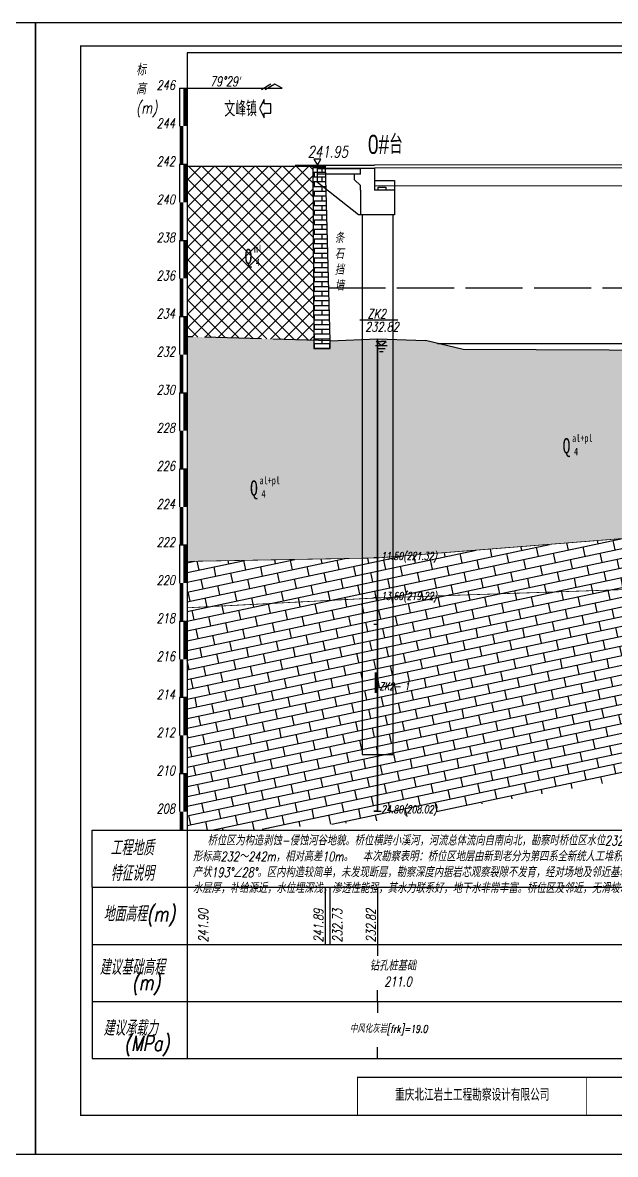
# Model space of a CAD drawing. Header units: millimetres. Extents: x -513 to 23624, y -721 to 12066.
# Drawn here: x 377.3 to 533, y -68.7 to 228.5 of the extents above; entities that cross this region are included whole.
import ezdxf
from ezdxf.enums import TextEntityAlignment as Align

# ---------------------------------------------------------------- set-up
doc = ezdxf.new("R2010")
doc.units = ezdxf.units.MM
doc.linetypes.add('ACAD_ISO10W100', pattern=[18, 12, -3, 0, -3])
doc.linetypes.add('x-tc', pattern=[18, 15, -3])
for name, color, linetype in [('图框', 7, 'Continuous'), ('地下水', 5, 'Continuous'), ('地形线', 7, 'Continuous'), ('文字层', 7, 'Continuous'), ('桥型', 1, 'Continuous'), ('桥墩', 4, 'Continuous'), ('水位', 6, 'Continuous')]:
    doc.layers.add(name, color=color, linetype=linetype)
doc.styles.add('fsdb', font='italc1.shx', dxfattribs={"width": 0.75, "bigfont": 'fsdb.shx'})
doc.styles.add('FSMM', font='fsdb_e.shx', dxfattribs={"width": 0.75, "bigfont": 'fsdb.shx'})
doc.styles.get("Standard").update_dxf_attribs({"font": 'italc1.shx', "width": 0.75, "bigfont": 'fsdb.shx'})
doc.styles.add('style1', font='fsdb_e.shx', dxfattribs={"width": 0.75, "bigfont": 'fsdb.shx'})
doc.styles.add('xdb', font='italc1.shx', dxfattribs={"width": 0.75, "bigfont": 'fsdb.shx'})
doc.styles.add('宋体', font='italc1.shx', dxfattribs={"width": 0.75, "bigfont": 'fsdb.shx'})
doc.styles.add('桥梁', font='fsdb_e.shx', dxfattribs={"width": 0.75, "bigfont": 'fsdb.shx'})
doc.linetypes.add('x-bzh', pattern='A,0,-0.35,[138,ltypeshp.shx,S=0.3,R=0,X=-0.35,Y=0],-2.65', length=3)

# ---------------------------------------------------------------- blocks, each defined once
blk = doc.blocks.new('地下水标记(剖面)')
at = {"layer": '文字层', "color": 7, "linetype": 'Continuous'}
for p, q in [((-1.53, 0), (1.53, 0)), ((0, 0.01), (-1.32, 1.1)), ((-1.32, 1.1), (0, 1.1)), ((0, 0.01), (1.32, 1.1)), ((1.32, 1.1), (0, 1.1)), ((-1.01, -0.75), (0.99, -0.75)), ((-0.51, -1.5), (0.49, -1.5))]:
    blk.add_line(p, q, dxfattribs=at)

msp = doc.modelspace()

# ---------------------------------------------------------------- hatches: boundary and pattern name
at = {"linetype": 'Continuous'}
h = msp.add_hatch(dxfattribs=at)
h.set_pattern_fill('STT', style=0, pattern_type=2)
h.set_pattern_definition([(45, (0, 0), (-1.767767, 1.767767), []), (135, (0, 0), (-1.767767, -1.767767), [])])
h.paths.add_polyline_path([(453.47454, 190.79712), (420.49252, 190.84262), (420.49252, 146.03135), (453.7857, 145.10914)])
h.paths.add_polyline_path([(437.55237, 170.63563), (440.45237, 170.63563), (440.45237, 167.63563), (437.55237, 167.63563)], flags=24)
h.paths.add_polyline_path([(438.05237, 167.13563), (439.96904, 167.13563), (439.96904, 164.13563), (438.05237, 164.13563)], flags=24)
h.paths.add_polyline_path([(434.55237, 170.13563), (438.41904, 170.13563), (438.41904, 163.69119), (434.55237, 163.69119)], flags=24)
h = msp.add_hatch(dxfattribs=at)
h.set_pattern_fill('HY', scale=0.5, style=0, pattern_type=2)
h.set_pattern_definition([(0, (-124.0228, -10.7425), (0, 1.25), []), (90, (-124.0228, -10.7425), (-2, 1.25), [1.25, -1.25])])
h.paths.add_polyline_path([(453.47454, 190.79712), (453.7857, 145.10914), (457.99252, 144.99262), (456.74252, 190.79262)])
h.paths.add_polyline_path([(453.7857, 145.10914), (453.80044, 142.94358), (458.04844, 142.94358), (458.04844, 144.99107)])
h = msp.add_hatch(dxfattribs=at)
h.set_pattern_fill('LST', style=0, pattern_type=2)
h.set_pattern_definition([(0, (0, 0), (0, 10), [1, -9]), (45, (1, 0), (-10, 8e-16), [0.70711, -13.43503]), (135, (0, 0), (-8e-16, -10), [0.70711, -13.43503]), (90, (-0.5, 0.5), (-10, 6e-16), [0.5, -9.5]), (135, (3.75, 3.75), (-8e-16, -10), [1.06066, -13.08148]), (90, (1.5, 0.5), (-10, 6e-16), [0.5, -9.5]), (45, (-0.5, 1), (-10, 8e-16), [0.70711, -13.43503]), (0, (0, 1.5), (0, 10), [1, -9]), (135, (1.5, 1), (-8e-16, -10), [0.70711, -13.43503]), (45, (7.5, -0.5), (-10, 8e-16), [0.70711, -13.43503]), (90, (8, 0), (-10, 6e-16), [1, -9]), (135, (8, 1), (-8e-16, -10), [0.70711, -13.43503]), (0, (7, -0.5), (0, 10), [0.5, -9.5]), (0, (7, 1.5), (0, 10), [0.5, -9.5]), (135, (7, -0.5), (-8e-16, -10), [0.70711, -13.43503]), (90, (6.5, 0), (-10, 6e-16), [1, -9]), (45, (6.5, 1), (-10, 8e-16), [0.70711, -13.43503]), (0, (3.75, 3.75), (0, 10), [0.5, -9.5]), (45, (4.25, 3.75), (-10, 8e-16), [0.70711, -13.43503]), (90, (4.75, 4.25), (-10, 6e-16), [0.5, -9.5]), (135, (4.75, 4.75), (-8e-16, -10), [1.06066, -13.08148]), (0, (3.5, 5.5), (0, 10), [0.5, -9.5]), (90, (3, 4.5), (-10, 6e-16), [0.5, -9.5]), (45, (3, 5), (-10, 8e-16), [0.70711, -13.43503]), (0, (7.5, 5), (0, 10), [0.5, -9.5]), (45, (8, 5), (-10, 8e-16), [1.06066, -13.08148]), (90, (8.75, 5.75), (-10, 6e-16), [0.5, -9.5]), (135, (7.5, 5), (-8e-16, -10), [0.70711, -13.43503]), (90, (7, 5.5), (-10, 6e-16), [0.5, -9.5]), (45, (7, 6), (-10, 8e-16), [1.06066, -13.08148]), (0, (7.75, 6.75), (0, 10), [0.5, -9.5]), (135, (8.75, 6.25), (-8e-16, -10), [0.70711, -13.43503]), (0, (3.75, 7.5), (0, 10), [0.5, -9.5]), (135, (3.75, 7.5), (-8e-16, -10), [0.70711, -13.43503]), (90, (3.25, 8), (-10, 6e-16), [0.5, -9.5]), (45, (3.25, 8.5), (-10, 8e-16), [1.06066, -13.08148]), (0, (4, 9.25), (0, 10), [0.5, -9.5]), (135, (5, 8.75), (-8e-16, -10), [0.70711, -13.43503]), (90, (5, 8.25), (-10, 6e-16), [0.5, -9.5]), (45, (4.25, 7.5), (-10, 8e-16), [1.06066, -13.08148]), (90, (0, 1.2), (-2.5, 2.5), [0.1, -4.9]), (0, (0, 1.3), (2.5, 2.5), [0.1, -4.9]), (90, (0.1, 1.2), (-2.5, 2.5), [0.1, -4.9]), (0, (0, 1.2), (2.5, 2.5), [0.1, -4.9])])
h.paths.add_polyline_path([(718.99252, 148.74453), (677.83204, 147.10529), (677.83204, 146.27844), (674.09252, 146.27844), (674.09252, 146.95636), (656.11542, 146.24042), (654.19252, 145.79262), (654.19252, 126.29262), (668.79252, 129.38475), (718.99252, 135.42516)])
h.paths.add_polyline_path([(654.19252, 145.79262), (617.99966, 144.29262), (608.15623, 142.29262), (569.74252, 142.29262), (569.74252, 95.79262), (654.19252, 126.29262)])
h.paths.add_polyline_path([(569.74252, 142.29262), (493.00525, 142.68764), (483.15056, 145.04087), (470.49252, 145.44262), (470.49252, 87.94262), (569.74252, 95.79262)])
h.paths.add_polyline_path([(470.49252, 145.44262), (458.04844, 144.99463), (458.04844, 142.94358), (453.80044, 142.94358), (453.7857, 145.10914), (420.49252, 146.03135), (420.49252, 87.03036), (470.49252, 87.94262)])
h.paths.add_polyline_path([(693.60984, 145.43936), (699.64317, 145.43936), (699.64317, 142.07269), (693.60984, 142.07269)], flags=24)
h.paths.add_polyline_path([(694.10984, 141.93936), (696.02651, 141.93936), (696.02651, 138.93936), (694.10984, 138.93936)], flags=24)
h.paths.add_polyline_path([(690.60984, 144.93936), (694.47651, 144.93936), (694.47651, 138.49491), (690.60984, 138.49491)], flags=24)
h.paths.add_polyline_path([(654.69252, 128.29262), (666.32645, 128.29262), (666.32645, 125.29262), (654.69252, 125.29262)], flags=9)
h.paths.add_polyline_path([(606.95299, 135.70699), (612.98632, 135.70699), (612.98632, 132.34032), (606.95299, 132.34032)], flags=24)
h.paths.add_polyline_path([(607.45299, 132.20699), (609.36965, 132.20699), (609.36965, 129.20699), (607.45299, 129.20699)], flags=24)
h.paths.add_polyline_path([(603.95299, 135.20699), (607.81965, 135.20699), (607.81965, 128.76255), (603.95299, 128.76255)], flags=24)
h.paths.add_polyline_path([(570.24252, 97.79262), (581.87645, 97.79262), (581.87645, 94.79262), (570.24252, 94.79262)], flags=9)
h.paths.add_polyline_path([(470.99252, 89.94262), (483.53716, 89.94262), (483.53716, 86.94262), (470.99252, 86.94262)], flags=9)
h.paths.add_polyline_path([(521.13305, 120.90091), (527.16638, 120.90091), (527.16638, 117.53424), (521.13305, 117.53424)], flags=24)
h.paths.add_polyline_path([(521.63305, 117.40091), (523.54971, 117.40091), (523.54971, 114.40091), (521.63305, 114.40091)], flags=24)
h.paths.add_polyline_path([(518.13305, 120.40091), (521.99971, 120.40091), (521.99971, 113.95647), (518.13305, 113.95647)], flags=24)
h.paths.add_polyline_path([(439.02137, 109.79635), (445.05471, 109.79635), (445.05471, 106.42968), (439.02137, 106.42968)], flags=24)
h.paths.add_polyline_path([(439.52137, 106.29635), (441.43804, 106.29635), (441.43804, 103.29635), (439.52137, 103.29635)], flags=24)
h.paths.add_polyline_path([(436.02137, 109.29635), (439.88804, 109.29635), (439.88804, 102.85191), (436.02137, 102.85191)], flags=24)
h = msp.add_hatch(dxfattribs=at)
h.set_pattern_fill('HY', angle=11.978284, style=0, pattern_type=2)
h.set_pattern_definition([(11.9783, (0, 0), (-0.518852, 2.445566), []), (101.9783, (0, 0), (-4.431758, 1.615402), [2.5, -2.5])])
h.paths.add_polyline_path([(668.79252, 117.38914), (654.19252, 113.79262), (654.19252, 51.25611), (718.99252, 64.81865), (718.99252, 125.92847)])
h.paths.add_polyline_path([(668.79252, 129.38475), (654.19252, 126.29262), (654.19252, 113.79262), (668.79252, 117.38914), (718.99252, 125.92847), (718.99252, 135.42516)])
h.paths.add_polyline_path([(654.19252, 113.79262), (654.19252, 126.29262), (569.74252, 95.79262), (569.74252, 80.79262)])
h.paths.add_polyline_path([(569.74252, 80.79262), (569.74252, 35.48574), (617.02183, 43.47635), (654.19252, 51.25611), (654.19252, 113.79262)])
h.paths.add_polyline_path([(470.49252, 77.44262), (420.49252, 74.84887), (420.49252, 71.34262), (420.49252, 16.46733), (436.61941, 16.46733), (472.66592, 19.07896), (569.74252, 35.48574), (569.74252, 80.79262)])
h.paths.add_polyline_path([(569.74252, 80.79262), (569.74252, 95.79262), (470.49252, 87.94262), (470.49252, 77.44262)])
h.paths.add_polyline_path([(470.49252, 77.44262), (470.49252, 87.94262), (420.49252, 87.03036), (420.49252, 74.84887)])
h.paths.add_polyline_path([(654.19252, 61.04262), (660.87109, 61.04262), (660.87109, 58.04262), (654.19252, 58.04262)], flags=9)
h.paths.add_polyline_path([(654.69252, 115.79262), (666.27287, 115.79262), (666.27287, 112.79262), (654.69252, 112.79262)], flags=24)
h.paths.add_polyline_path([(654.69252, 128.29262), (666.32645, 128.29262), (666.32645, 125.29262), (654.69252, 125.29262)], flags=25)
h.paths.add_polyline_path([(570.24252, 82.79262), (582.78716, 82.79262), (582.78716, 79.79262), (570.24252, 79.79262)], flags=24)
h.paths.add_polyline_path([(570.24252, 97.79262), (581.87645, 97.79262), (581.87645, 94.79262), (570.24252, 94.79262)], flags=25)
h.paths.add_polyline_path([(470.49252, 55.69262), (477.17109, 55.69262), (477.17109, 52.69262), (470.49252, 52.69262)], flags=24)
h.paths.add_polyline_path([(470.99252, 23.44262), (483.69787, 23.44262), (483.69787, 20.44262), (470.99252, 20.44262)], flags=24)
h.paths.add_polyline_path([(470.99252, 79.44262), (483.53716, 79.44262), (483.53716, 76.44262), (470.99252, 76.44262)], flags=24)
h.paths.add_polyline_path([(470.99252, 89.94262), (483.53716, 89.94262), (483.53716, 86.94262), (470.99252, 86.94262)], flags=25)

# ---------------------------------------------------------------- linework, layer by layer
for p, q in [((789.71569, 220.60037), (420.49252, 220.60037)), ((420.49252, 220.60037), (420.49252, -1.20738)), ((418.49252, 211.34262), (418.49252, 201.34262)), ((418.49252, 211.34262), (420.49252, 211.34262)), ((420.49252, 201.34262), (420.49252, 191.34262)), ((418.49252, 191.34262), (418.49252, 181.34262)), ((418.49252, 191.34262), (420.49252, 191.34262)), ((418.49252, 191.34262), (420.49252, 191.34262)), ((420.49252, 181.34262), (420.49252, 171.34262)), ((418.49252, 171.34262), (418.49252, 161.34262)), ((418.49252, 171.34262), (420.49252, 171.34262)), ((418.49252, 171.34262), (420.49252, 171.34262)), ((420.49252, 161.34262), (420.49252, 151.34262)), ((418.49252, 151.34262), (418.49252, 141.34262)), ((418.49252, 151.34262), (420.49252, 151.34262)), ((418.49252, 151.34262), (420.49252, 151.34262)), ((465.83533, 150.45288), (475.83533, 150.45288)), ((420.49252, 141.34262), (420.49252, 131.34262)), ((418.49252, 131.34262), (418.49252, 121.34262)), ((418.49252, 131.34262), (420.49252, 131.34262)), ((418.49252, 131.34262), (420.49252, 131.34262)), ((420.49252, 121.34262), (420.49252, 111.34262)), ((418.49252, 111.34262), (418.49252, 101.34262)), ((418.49252, 111.34262), (420.49252, 111.34262)), ((418.49252, 111.34262), (420.49252, 111.34262)), ((420.49252, 101.34262), (420.49252, 91.34262)), ((418.49252, 91.34262), (418.49252, 81.34262)), ((418.49252, 91.34262), (420.49252, 91.34262)), ((418.49252, 91.34262), (420.49252, 91.34262)), ((420.49252, 81.34262), (420.49252, 71.34262)), ((418.49252, 71.34262), (418.49252, 61.34262)), ((418.49252, 71.34262), (420.49252, 71.34262)), ((418.49252, 71.34262), (420.49252, 71.34262)), ((420.49252, 61.34262), (420.49252, 51.34262)), ((418.49252, 51.34262), (418.49252, 41.34262)), ((418.49252, 51.34262), (420.49252, 51.34262)), ((418.49252, 51.34262), (420.49252, 51.34262)), ((420.49252, 41.34262), (420.49252, 31.34262)), ((418.49252, 31.34262), (418.49252, 21.34262)), ((418.49252, 31.34262), (420.49252, 31.34262)), ((418.49252, 31.34262), (420.49252, 31.34262)), ((420.49252, 21.34262), (420.49252, 11.34262)), ((469.49252, 21.44262), (471.49252, 21.44262)), ((395.49252, 16.46733), (718.99252, 16.46733)), ((418.49252, 16.46733), (420.49252, 16.46733)), ((420.49252, 16.46733), (420.49252, -43.53267)), ((420.49252, 16.46733), (420.49252, 1.46733)), ((395.49252, 1.46733), (718.99252, 1.46733)), ((395.49252, 1.46733), (395.49252, -28.53267)), ((395.49252, 1.46733), (395.49252, -43.53267)), ((420.49252, 1.46733), (420.49252, -28.53267)), ((456.74252, 1.46733), (456.74252, -13.53267)), ((457.99252, 1.46733), (457.99252, -13.53267)), ((470.49252, 1.46733), (470.49252, -13.53267)), ((395.49252, -13.53267), (718.99252, -13.53267)), ((395.49252, -13.53267), (718.99252, -13.53267)), ((395.49252, -28.53267), (718.99252, -28.53267)), ((395.49252, -43.53267), (718.99252, -43.53267))]:
    msp.add_line(p, q)
at = {"color": 7, "linetype": 'Continuous'}
for p, q in [((418.49252, 211.34262), (445.49252, 211.34262)), ((442.49252, 212.34262), (439.99252, 210.84262)), ((443.49252, 212.34262), (440.99252, 210.84262)), ((445.49252, 211.34262), (443.49252, 212.34262)), ((470.49252, 87.94262), (469.49252, 87.94262)), ((470.49252, 77.44262), (469.49252, 77.44262)), ((470.49252, 70.44262), (469.49252, 70.44262)), ((470.49252, 21.44262), (469.49252, 21.44262))]:
    msp.add_line(p, q, dxfattribs=at)
for points in [[(419.99252, 211.34262, 1, 1, 0), (419.99252, 201.34262, 0, 0, 0)], [(418.99252, 201.34262, 1, 1, 0), (418.99252, 191.34262, 0, 0, 0)], [(419.99252, 191.34262, 1, 1, 0), (419.99252, 181.34262, 0, 0, 0)], [(418.99252, 181.34262, 1, 1, 0), (418.99252, 171.34262, 0, 0, 0)], [(419.99252, 171.34262, 1, 1, 0), (419.99252, 161.34262, 0, 0, 0)], [(418.99252, 161.34262, 1, 1, 0), (418.99252, 151.34262, 0, 0, 0)], [(419.99252, 151.34262, 1, 1, 0), (419.99252, 141.34262, 0, 0, 0)], [(470.49252, 145.44262, 0.5, 0.5, 0), (470.49252, 21.44262, 0, 0, 0)], [(418.99252, 141.34262, 1, 1, 0), (418.99252, 131.34262, 0, 0, 0)], [(419.99252, 131.34262, 1, 1, 0), (419.99252, 121.34262, 0, 0, 0)], [(418.99252, 121.34262, 1, 1, 0), (418.99252, 111.34262, 0, 0, 0)], [(419.99252, 111.34262, 1, 1, 0), (419.99252, 101.34262, 0, 0, 0)], [(418.99252, 101.34262, 1, 1, 0), (418.99252, 91.34262, 0, 0, 0)], [(419.99252, 91.34262, 1, 1, 0), (419.99252, 81.34262, 0, 0, 0)], [(418.99252, 81.34262, 1, 1, 0), (418.99252, 71.34262, 0, 0, 0)], [(419.99252, 71.34262, 1, 1, 0), (419.99252, 61.34262, 0, 0, 0)], [(418.99252, 61.34262, 1, 1, 0), (418.99252, 51.34262, 0, 0, 0)], [(419.99252, 51.34262, 1, 1, 0), (419.99252, 41.34262, 0, 0, 0)], [(418.99252, 41.34262, 1, 1, 0), (418.99252, 31.34262, 0, 0, 0)], [(419.99252, 31.34262, 1, 1, 0), (419.99252, 21.34262, 0, 0, 0)], [(418.99252, 21.34262, 1, 1, 0), (418.99252, 16.46733, 0, 0, 0)]]:
    msp.add_lwpolyline(points, format="xyseb")
at = {"color": 7}
msp.add_lwpolyline([(440.73427, 207.15629), (440.73427, 208.3616), (439.52897, 205.95098), (440.73427, 203.54036), (440.73427, 204.74567), (442.44054, 204.74567), (442.44054, 207.15629)], close=True, dxfattribs=at)
at = {"color": 7, "linetype": 'Continuous'}
for points in [[(453.47454, 190.79712), (453.80044, 142.94358), (458.04844, 142.94358), (458.04844, 144.99463)], [(470.49252, 31.44262), (470.49252, 21.44262)], [(395.49252, 1.46733), (395.49252, 16.46733)]]:
    msp.add_lwpolyline(points, dxfattribs=at)
at = {"color": 7, "linetype": 'x-tc'}
msp.add_lwpolyline([(457.99252, 144.99262), (420.49252, 146.03135)], dxfattribs=at)
at = {"color": 7, "linetype": 'x-bzh'}
for points in [[(470.49252, 87.94262, 0.2, 0.2, 0), (569.74252, 95.79262, 0, 0, 0)], [(420.49252, 87.03036, 0.2, 0.2, 0), (470.49252, 87.94262, 0, 0, 0)]]:
    msp.add_lwpolyline(points, format="xyseb", dxfattribs=at)
at = {"color": 7, "linetype": 'ACAD_ISO10W100'}
msp.add_lwpolyline([(470.49252, 77.44262, 0.2, 0.2, 0), (569.74252, 80.79262, 0, 0, 0)], format="xyseb", dxfattribs=at)
at = {"color": 7, "linetype": 'ACAD_ISO10W100', "const_width": 0.2, "flags": 128}
msp.add_lwpolyline([(420.49252, 74.84887), (470.49252, 77.44262)], dxfattribs=at)
at = {"color": 7, "linetype": 'Continuous'}
msp.add_lwpolyline([(469.99252, 57.94262, 0.5, 0.5, 0), (469.99252, 52.44262, 0, 0, 0)], format="xyseb", dxfattribs=at)
at = {"linetype": 'Continuous'}
for points in [[(470.49252, -13.53267), (470.49252, -16.53267)], [(470.49252, -28.53267), (470.49252, -25.53267)], [(470.49252, -28.53267), (470.49252, -31.53267)], [(470.49252, -43.53267), (470.49252, -40.53267)]]:
    msp.add_lwpolyline(points, dxfattribs=at)
at = {"layer": '图框', "color": 9}
for points in [[(380.62124, -68.69028), (-39.87128, -68.69028), (-39.87128, 228.52294), (380.62124, 228.52294)], [(801.11376, -68.69028), (380.62124, -68.69028), (380.62124, 228.52294), (801.11376, 228.52294)]]:
    msp.add_lwpolyline(points, close=True, dxfattribs=at)
at = {"layer": '图框', "color": 7, "linetype": 'Continuous', "const_width": 0.3}
msp.add_lwpolyline([(392.50133, 222.39018), (794.25419, 222.39018), (794.25419, -58.44853), (392.50133, -58.44853)], close=True, dxfattribs=at)
msp.add_lwpolyline([(794.25419, -48.44853), (465.25419, -48.44853), (465.25419, -58.44853)], dxfattribs=at)
at = {"layer": '图框', "color": 7, "const_width": 0.2}
msp.add_lwpolyline([(525.34231, -58.44853), (525.34231, -48.44853)], dxfattribs=at)
at = {"layer": '地下水', "linetype": 'x-tc'}
msp.add_lwpolyline([(457.61452, 158.84262), (674.18332, 158.84262)], dxfattribs=at)
at = {"layer": '地下水', "linetype": 'Continuous'}
msp.add_lwpolyline([(486.28407, 144.29262), (617.99966, 144.29262)], dxfattribs=at)
at = {"layer": '地形线'}
for p, q in [((420.49252, 190.84262), (456.74252, 190.79262)), ((456.74252, 190.79262), (457.99252, 144.99262)), ((457.99252, 144.99262), (470.49252, 145.44262)), ((470.49252, 145.44262), (483.15056, 145.04087))]:
    msp.add_line(p, q, dxfattribs=at)
msp.add_lwpolyline([(569.74252, 142.29262), (493.00525, 142.68764), (483.15056, 145.04087)], dxfattribs=at)
at = {"layer": '桥型'}
for p, q in [((448.88844, 191.09262), (469.74197, 191.09262)), ((454.74252, 190.29762), (469.74252, 190.34262)), ((454.74252, 186.54762), (454.74252, 190.29762)), ((465.99252, 190.34262), (469.74252, 190.34262)), ((465.99252, 190.33137), (465.99252, 190.34262)), ((692.64871, 191.25573), (469.74197, 191.09262)), ((692.64926, 190.50573), (469.74252, 190.34262)), ((469.74252, 190.34262), (469.74252, 187.04262)), ((465.49252, 178.04112), (454.74252, 186.54762)), ((469.74252, 187.04262), (474.99252, 187.04262)), ((669.74214, 185.73896), (469.74599, 185.59262)), ((474.99252, 187.04262), (474.99252, 184.54262)), ((474.99252, 184.54262), (474.99252, 184.54262)), ((474.99252, 184.54262), (474.99252, 178.04262)), ((465.99252, 178.04262), (465.49252, 178.04112)), ((474.99252, 178.04262), (465.99252, 178.04262)), ((465.99252, 178.04262), (465.99252, 178.04262)), ((465.99252, 178.04262), (465.99252, 178.04262)), ((466.49252, 178.04262), (466.49252, 36.34262)), ((474.49252, 178.04262), (474.49252, 36.34262)), ((466.49252, 36.34262), (474.49252, 36.34262))]:
    msp.add_line(p, q, dxfattribs=at)
at = {"layer": '桥型', "ltscale": 19.685039}
for p, q in [((454.74252, 190.24262), (465.99252, 190.24262)), ((465.99252, 188.74262), (454.74252, 188.74262)), ((465.99252, 184.54262), (465.99252, 178.04262)), ((469.74252, 187.04262), (474.99252, 187.04262)), ((474.99252, 184.54262), (469.74252, 184.54262))]:
    msp.add_line(p, q, dxfattribs=at)
at = {"layer": '桥型', "ltscale": 6.254921}
msp.add_line((465.99252, 188.74262), (465.99252, 190.33137), dxfattribs=at)
at = {"layer": '桥型', "ltscale": 5.905512}
msp.add_line((464.49252, 187.24262), (464.49252, 188.74262), dxfattribs=at)
at = {"layer": '桥型', "ltscale": 8.351655}
msp.add_line((465.99252, 185.74262), (464.49252, 187.24262), dxfattribs=at)
at = {"layer": '桥型', "ltscale": 4.724409}
msp.add_line((465.99252, 184.54262), (465.99252, 185.74262), dxfattribs=at)
at = {"layer": '桥型', "ltscale": 9.84252}
msp.add_line((469.74252, 187.04262), (469.74252, 184.54262), dxfattribs=at)
at = {"layer": '桥型', "ltscale": 2.952756}
for p, q in [((470.69252, 184.54262), (470.69252, 185.29262)), ((472.69252, 185.29262), (472.69252, 184.54262))]:
    msp.add_line(p, q, dxfattribs=at)
at = {"layer": '桥型', "ltscale": 7.874016}
msp.add_line((470.69252, 185.29262), (472.69252, 185.29262), dxfattribs=at)
at = {"layer": '桥型'}
msp.add_lwpolyline([(454.74252, 191.09262), (455.6414, 192.68261), (453.81498, 192.66607)], close=True, dxfattribs=at)
at = {"layer": '桥墩', "color": 7, "linetype": 'Continuous', "const_width": 0.28}
msp.add_lwpolyline([(419.65681, 209.11573), (419.63799, 206.31573)], dxfattribs=at)

# ---------------------------------------------------------------- block references
at = {"layer": '水位', "color": 7, "linetype": 'Continuous'}
msp.add_blockref('地下水标记(剖面)', (471.49252, 143.69262), dxfattribs=at)

# ---------------------------------------------------------------- texts
at = {"color": 7, "style": '桥梁', "width": 0.75}
msp.add_text('文峰镇', height=4, rotation=0.7448, dxfattribs=at).set_placement((434.55753, 203.87626), align=Align.CENTER)
at = {"attachment_point": 1, "style": 'xdb'}
for s, insert, char_height, width in [('标', (407.07256, 217.65881), 3, 6), ('高', (407.07256, 212.65881), 3, 6), ('246', (412.49252, 213.34262), 2.5, 15), ('(m)', (407.07256, 207.65881), 3, 18), ('244', (412.49252, 203.34262), 2.5, 15), ('242', (412.49252, 193.34262), 2.5, 15), ('240', (412.49252, 183.34262), 2.5, 15), ('238', (412.49252, 173.34262), 2.5, 15), ('236', (412.49252, 163.34262), 2.5, 15), ('234', (412.49252, 153.34262), 2.5, 15), ('232', (412.49252, 143.34262), 2.5, 15), ('230', (412.49252, 133.34262), 2.5, 15), ('228', (412.49252, 123.34262), 2.5, 15), ('226', (412.49252, 113.34262), 2.5, 15), ('224', (412.49252, 103.34262), 2.5, 15), ('222', (412.49252, 93.34262), 2.5, 15), ('220', (412.49252, 83.34262), 2.5, 15), ('218', (412.49252, 73.34262), 2.5, 15), ('216', (412.49252, 63.34262), 2.5, 15), ('214', (412.49252, 53.34262), 2.5, 15), ('212', (412.49252, 43.34262), 2.5, 15), ('210', (412.49252, 33.34262), 2.5, 15), ('208', (412.49252, 23.34262), 2.5, 15), ('工程地质\\P特征说明', (400.34133, 13.80254), 4, 35), ('地面高程(m)', (398.49252, -3.53267), 4, 35), ('建议基础高程', (397.49252, -17.53267), 4, 35), ('(m)', (405.99252, -21.53267), 4, 35), ('建议承载力', (398.49252, -33.53267), 4, 35), ('(MPa)', (403.99252, -37.53267), 4, 35)]:
    msp.add_mtext(s, dxfattribs=dict(at, insert=insert, char_height=char_height, width=width))
at = {"color": 7, "linetype": 'Continuous', "attachment_point": 1}
for s, insert, char_height, width, style in [('79°29′', (426.49252, 214.34262), 2.5, 30, 'xdb'), ('条石挡墙', (459.25611, 173.15315), 2.5, 0.9207224, '宋体'), ('{\\fSimSun|b0|i0|c134|p2;ml}', (438.05237, 170.13563), 2, 20, '宋体'), ('{\\fSimSun|b0|i0|c134|p2;Q}', (435.55237, 169.13563), 4, 8, '宋体'), ('{\\fSimSun|b0|i0|c134|p2;4}', (438.55237, 166.63563), 2, 4, '宋体'), ('{\\fSimSun|b0|i0|c134|p2;Q}', (519.13305, 119.40091), 4, 8, '宋体'), ('{\\fSimSun|b0|i0|c134|p2;al+pl}', (521.63305, 120.40091), 2, 20, '宋体'), ('{\\fSimSun|b0|i0|c134|p2;4}', (522.13305, 116.90091), 2, 4, '宋体'), ('{\\fSimSun|b0|i0|c134|p2;Q}', (437.02137, 108.29635), 4, 8, '宋体'), ('{\\fSimSun|b0|i0|c134|p2;al+pl}', (439.52137, 109.29635), 2, 20, '宋体'), ('{\\fSimSun|b0|i0|c134|p2;4}', (440.02137, 105.79635), 2, 4, '宋体'), ('11.50(221.32)', (471.49252, 89.44262), 2, 52, 'xdb'), ('13.60(219.22)', (471.49252, 78.94262), 2, 52, 'xdb'), ('ZK2- 1', (470.99252, 55.19262), 2, 24, 'xdb'), ('24.80(208.02)', (471.49252, 22.94262), 2, 52, 'xdb'), ('\\pi3.83929;桥位区为构造剥蚀-侵蚀河谷地貌。桥位横跨{\\C256;小溪河，河流总体流向自南}向北，勘察时桥位区水位232.47~232.49m。桥位区段顺直，河床稳定，宽度约30m，呈不对称"U"型。桥位区两侧岸坡均修建有条石挡墙，高约6～8m，为两岸居民修建房屋时修建。桥位区总体地形标高232～242m，相对高差10m。  本次勘察表明：桥位区地层由新到老分为第四系全新统人工堆积层（Q4ml）素填土、冲洪积层（Q4al+pl）卵石土、三叠系下统嘉陵江组三段（T1j3）灰岩。场地位处尖山-巫溪向斜北东翼（见图2.5-1），岩层呈单斜状产出，岩层产状193°∠28°。区内构造较简单，未发现断层，勘察深度内据岩芯观察裂隙不发育，经对场地及邻近基岩露头调查，岩体中可见二组裂隙：①组产状为335°∠45°，②77°∠74°。区内裂隙结合差，属硬性结构面。桥位区横跨小溪河，地下水{\\C256;与小溪河互为补排关系，特点}是含水层厚，补给源近，水位埋深浅，渗透性能强，其水力联系好，地下水非常丰富。桥位区及邻近，无滑坡、泥石流，无塌岸，未见断层，区域和整体稳定，适宜桥梁建设。', (421.98135, 14.95617), 2.5, 296.6279653, 'xdb')]:
    msp.add_mtext(s, dxfattribs=dict(at, insert=insert, char_height=char_height, width=width, style=style))
at = {"char_height": 2.5, "attachment_point": 1, "style": 'xdb'}
for s, insert, width, rotation in [('ZK2', (467.86332, 153.28728), 15, 359.9999985), ('232.82', (467.27263, 149.88917), 30, 359.9999985), ('241.90', (423.49252, -13.03267), 30, 89.9999985), ('241.89', (453.74252, -13.03267), 30, 89.9999985), ('232.73', (458.70903, -13.03267), 30, 89.9999985), ('232.82', (467.49252, -13.03267), 30, 89.9999985)]:
    msp.add_mtext(s, dxfattribs=dict(at, insert=insert, width=width, rotation=rotation))
at = {"color": 7, "linetype": 'Continuous', "insert": (462.00321, -17.91009), "char_height": 2.5, "width": 31.1105541, "attachment_point": 1}
msp.add_mtext('     钻孔桩基础\\P        211.0', dxfattribs=at)
at = {"color": 7, "insert": (463.23046, -34.737), "char_height": 2, "width": 93.5092593, "attachment_point": 1}
msp.add_mtext('中风化灰岩[frk]=19.0', dxfattribs=at)
at = {"layer": '图框', "color": 7, "linetype": 'Continuous', "style": 'FSMM', "width": 0.8}
msp.add_text('重庆北江岩土工程勘察设计有限公司', height=3.168, dxfattribs=at).set_placement((495.38805, -52.87684), align=Align.MIDDLE)
at = {"layer": '桥型', "style": 'fsdb', "width": 0.75}
msp.add_text('241.95', height=3, dxfattribs=at).set_placement((452.14571, 193.09706))
at = {"layer": '桥型', "linetype": 'Continuous', "insert": (467.98635, 199.05212), "char_height": 5, "width": 10.9512284, "attachment_point": 1, "style": 'style1'}
msp.add_mtext('0#台', dxfattribs=at)

doc.saveas('drawing.dxf')
